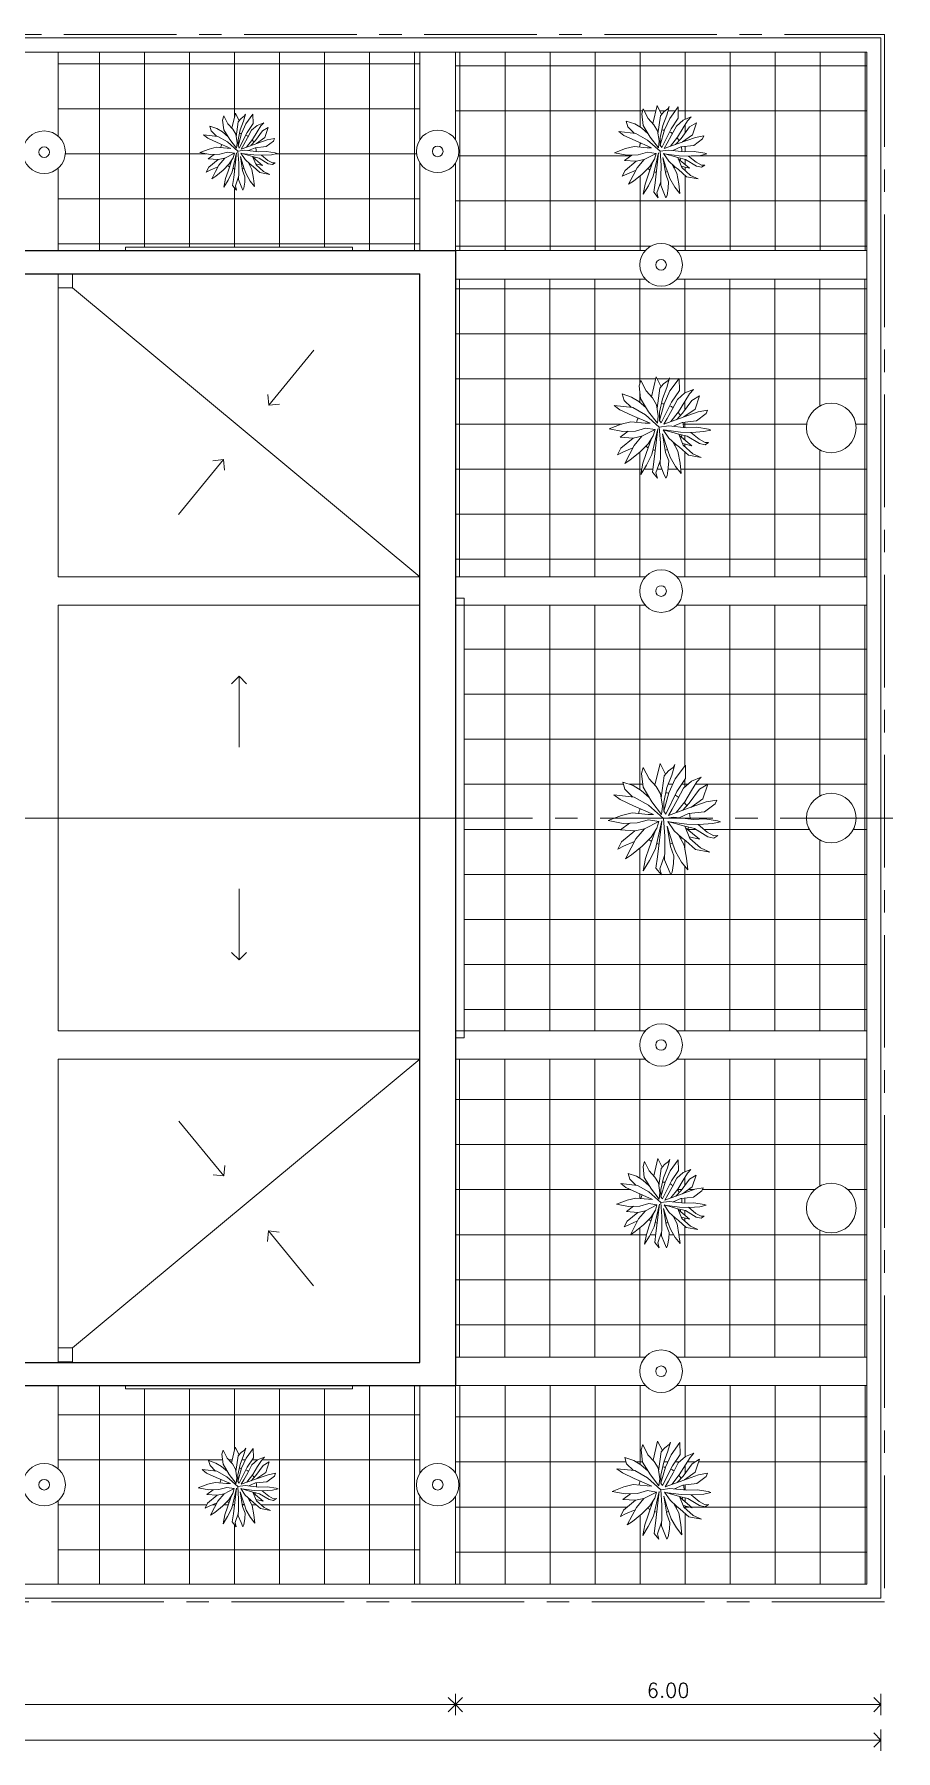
# Model space of a CAD drawing. Extents: x 952 to 1351, y -109 to 188.
# Drawn here: x 1255.75 to 1267.89, y 58.13 to 82.33 of the extents above; entities that cross this region are included whole.
import ezdxf

# ---------------------------------------------------------------- set-up
doc = ezdxf.new("R2010")
doc.units = 0
doc.header["$LTSCALE"] = 0.5
doc.linetypes.add('CENTER', pattern=[50.8, 31.75, -6.35, 6.35, -6.35])
doc.layers.get('0').update_dxf_attribs({"linetype": 'CONTINUOUS'})
doc.layers.get('Defpoints').update_dxf_attribs({"linetype": 'CONTINUOUS'})
for name, color, linetype, lineweight in [('Acotaciones', 9, 'CONTINUOUS', 9), ('Detalles .05', 243, 'CONTINUOUS', 5), ('Detalles 01', 8, 'CONTINUOUS', 9), ('Muros vista', 253, 'CONTINUOUS', 25), ('Punta 01', 6, 'CONTINUOUS', 9), ('Punta 02', 11, 'CONTINUOUS', 20), ('Tratamiento pisos', 251, 'CONTINUOUS', 9)]:
    doc.layers.add(name, color=color, linetype=linetype, lineweight=lineweight)
doc.styles.add('Texto 2 mm', font='simplex.shx', dxfattribs={"height": 0.2})
doc.dimstyles.new('Primera línea', dxfattribs={"dimscale": 0, "dimtxt": 0.2, "dimasz": 0.2, "dimexe": 0.15, "dimexo": 0, "dimgap": 0.1, "dimtad": 1, "dimzin": 4, "dimdsep": 46, "dimtxsty": 'Texto 2 mm', "dimblk": 'OPEN90', "dimcen": 2.5, "dimclrd": 256, "dimclre": 256, "dimclrt": 256, "dimadec": 0, "dimazin": 0, "dimtfac": 1, "dimtmove": 2, "dimatfit": 3, "dimldrblk": 'OPEN90', "dimfxl": 1, "dimtolj": 1, "dimtzin": 0, "dimlwd": -1, "dimlwe": -1, "dimarcsym": 0})
doc.dimstyles.new('Segunda línea', dxfattribs={"dimscale": 0, "dimtxt": 0.2, "dimasz": 0.2, "dimexe": 0.15, "dimexo": 0.5, "dimgap": 0.1, "dimtad": 1, "dimzin": 4, "dimdsep": 46, "dimtxsty": 'Texto 2 mm', "dimblk": 'OPEN90', "dimcen": 2.5, "dimclrd": 256, "dimclre": 256, "dimclrt": 256, "dimadec": 0, "dimazin": 0, "dimtfac": 1, "dimtmove": 2, "dimatfit": 3, "dimldrblk": 'OPEN90', "dimfxl": 1, "dimtolj": 1, "dimtzin": 0, "dimlwd": -1, "dimlwe": -1, "dimarcsym": 0})
pattern_1 = [(0, (203.84, -48.925), (1e-16, 0.635), []), (90, (203.84, -48.925), (-0.635, 2e-16), [])]
pattern_2 = [(0, (0, 0), (0, 0.635), []), (90, (0, 0), (-0.635, 4e-17), [])]

# ---------------------------------------------------------------- blocks, each defined once
blk = doc.blocks.new('Planta 1')
for p, q in [((-0.039, 0.64), (-0.099, 0.388)), ((0.024, 0.515), (-0.039, 0.64)), ((0.132, 0.627), (0.097, 0.506)), ((0.113, 0.595), (0.132, 0.627)), ((0.137, 0.461), (0.254, 0.622)), ((0.254, 0.622), (0.257, 0.466)), ((-0.35, 0.384), (-0.47, 0.424)), ((-0.47, 0.424), (-0.446, 0.342)), ((-0.233, 0.595), (-0.254, 0.525)), ((-0.254, 0.525), (-0.236, 0.364)), ((-0.166, 0.461), (-0.233, 0.595)), ((-0.084, 0.372), (-0.166, 0.461)), ((-0.027, 0.244), (0.009, 0.498)), ((0.009, 0.498), (0.057, 0.553)), ((0.097, 0.506), (0.041, 0.362)), ((0.057, 0.553), (0.113, 0.595)), ((0.063, 0.299), (0.137, 0.461)), ((0.257, 0.466), (0.156, 0.317)), ((0.326, 0.436), (0.233, 0.354)), ((0.438, 0.481), (0.326, 0.436)), ((0.326, 0.329), (0.387, 0.426)), ((0.387, 0.426), (0.438, 0.481)), ((0.512, 0.401), (0.416, 0.342)), ((0.456, 0.232), (0.512, 0.401)), ((-0.337, 0.252), (-0.574, 0.277)), ((-0.574, 0.277), (-0.502, 0.222)), ((-0.502, 0.222), (-0.345, 0.15)), ((-0.446, 0.342), (-0.358, 0.254)), ((-0.259, 0.329), (-0.35, 0.384)), ((-0.172, 0.158), (-0.337, 0.252)), ((-0.164, 0.246), (-0.259, 0.329)), ((-0.236, 0.364), (-0.134, 0.198)), ((-0.033, 0.287), (-0.084, 0.372)), ((-0.012, 0.145), (-0.033, 0.287)), ((0.041, 0.362), (0.004, 0.193)), ((0.004, 0.087), (0.063, 0.299)), ((0.156, 0.317), (0.026, 0.055)), ((0.164, 0.225), (0.102, 0.113)), ((0.233, 0.354), (0.164, 0.225)), ((0.246, 0.198), (0.326, 0.329)), ((0.416, 0.342), (0.297, 0.18)), ((0.315, 0.131), (0.456, 0.232)), ((0.616, 0.217), (0.496, 0.195)), ((0.597, 0.173), (0.616, 0.217)), ((-0.483, 0.039), (-0.637, -0.021)), ((-0.361, 0.068), (-0.483, 0.039)), ((-0.177, 0.051), (-0.361, 0.068)), ((-0.345, 0.15), (-0.116, 0.05)), ((-0.116, 0.05), (-0.177, 0.051)), ((0.002, 0.002), (-0.172, 0.158)), ((-0.134, 0.198), (-0.021, 0.051)), ((-0.021, 0.051), (-0.012, 0.145)), ((0.002, 0.002), (0.121, 0.019)), ((0.017, -0.2), (0.002, 0.002)), ((0.004, 0.193), (0.004, 0.087)), ((0.026, 0.055), (0.004, 0.087)), ((0.102, 0.113), (0.058, 0.039)), ((0.257, 0.111), (0.058, 0.039)), ((0.121, 0.019), (0.347, -0.006)), ((0.149, 0.072), (0.246, 0.198)), ((0.182, 0.012), (0.291, 0.061)), ((0.297, 0.18), (0.22, 0.096)), ((0.496, 0.195), (0.257, 0.111)), ((0.291, 0.061), (0.475, 0.081)), ((0.475, 0.081), (0.597, 0.173)), ((-0.637, -0.021), (-0.464, -0.053)), ((-0.394, -0.051), (-0.496, -0.128)), ((-0.496, -0.128), (-0.331, -0.138)), ((-0.331, -0.138), (-0.486, -0.267)), ((-0.464, -0.053), (-0.302, -0.048)), ((-0.331, -0.138), (-0.22, -0.115)), ((-0.22, -0.115), (-0.318, -0.232)), ((-0.302, -0.048), (-0.172, -0.011)), ((-0.053, -0.03), (-0.22, -0.115)), ((-0.172, -0.011), (-0.053, -0.03)), ((-0.097, -0.141), (-0.164, -0.334)), ((-0.142, -0.212), (-0.076, -0.108)), ((-0.092, -0.346), (-0.019, -0.022)), ((-0.076, -0.108), (-0.053, -0.03)), ((-0.068, -0.438), (-0.019, -0.022)), ((0.043, -0.084), (0.081, -0.319)), ((0.084, -0.22), (0.043, -0.084)), ((0.051, -0.031), (0.249, -0.086)), ((0.124, -0.138), (0.051, -0.031)), ((0.27, -0.061), (0.062, -0.034)), ((0.209, -0.215), (0.124, -0.138)), ((0.174, -0.184), (0.238, -0.304)), ((0.249, -0.086), (0.307, -0.227)), ((0.358, -0.113), (0.249, -0.086)), ((0.257, -0.103), (0.416, -0.237)), ((0.414, -0.066), (0.27, -0.061)), ((0.347, -0.006), (0.48, -0.001)), ((0.512, -0.207), (0.358, -0.113)), ((0.401, -0.065), (0.507, -0.153)), ((0.566, -0.056), (0.414, -0.066)), ((0.48, -0.001), (0.627, -0.023)), ((0.507, -0.153), (0.584, -0.195)), ((0.659, -0.036), (0.566, -0.056)), ((0.584, -0.195), (0.629, -0.192)), ((0.629, -0.192), (0.584, -0.222)), ((0.627, -0.023), (0.659, -0.036)), ((-0.486, -0.267), (-0.528, -0.349)), ((-0.528, -0.349), (-0.462, -0.317)), ((-0.462, -0.317), (-0.334, -0.262)), ((-0.374, -0.336), (-0.438, -0.461)), ((-0.318, -0.232), (-0.374, -0.336)), ((-0.369, -0.416), (-0.246, -0.317)), ((-0.246, -0.317), (-0.142, -0.212)), ((-0.164, -0.334), (-0.206, -0.458)), ((-0.161, -0.483), (-0.092, -0.346)), ((0.012, -0.475), (0.015, -0.354)), ((0.015, -0.354), (0.017, -0.2)), ((0.081, -0.319), (0.121, -0.428)), ((0.11, -0.294), (0.084, -0.22)), ((0.14, -0.379), (0.11, -0.294)), ((0.209, -0.5), (0.14, -0.379)), ((0.259, -0.254), (0.209, -0.215)), ((0.238, -0.304), (0.265, -0.456)), ((0.371, -0.356), (0.259, -0.254)), ((0.416, -0.237), (0.299, -0.208)), ((0.307, -0.227), (0.43, -0.336)), ((0.536, -0.386), (0.371, -0.356)), ((0.43, -0.336), (0.536, -0.386)), ((0.584, -0.222), (0.512, -0.207)), ((-0.438, -0.461), (-0.369, -0.416)), ((-0.206, -0.458), (-0.233, -0.6)), ((-0.233, -0.6), (-0.161, -0.483)), ((-0.086, -0.572), (-0.068, -0.438)), ((-0.023, -0.649), (-0.086, -0.572)), ((0.013, -0.425), (-0.041, -0.58)), ((-0.041, -0.58), (-0.023, -0.649)), ((0.057, -0.582), (0.012, -0.475)), ((0.084, -0.649), (0.057, -0.582)), ((0.116, -0.515), (0.1, -0.617)), ((0.121, -0.428), (0.116, -0.515)), ((0.281, -0.59), (0.209, -0.5)), ((0.265, -0.456), (0.281, -0.59)), ((0.1, -0.617), (0.084, -0.649))]:
    blk.add_line(p, q)
at = {"layer": 'Detalles .05'}
for start, end in [(125.0386, 125.0807), (79.6774, 86.207), (55.7777, 65.1238), (157.2574, 168.4231), (29.6412, 39.1255), (359.4429, 11.7162), (335.4998, 341.0401), (233.5733, 240.8096), (253.2847, 258.683), (283.2227, 289.1148), (309.5647, 313.1025)]:
    blk.add_arc((0.008, 0.001), 0.3, start, end, dxfattribs=at)
blk = doc.blocks.new('_Open90')
at = {"color": 0, "linetype": 'ByBlock', "lineweight": -2}
for p, q in [((0, 0), (-1, 0)), ((-0.5, 0.5), (0, 0)), ((0, 0), (-0.5, -0.5))]:
    blk.add_line(p, q, dxfattribs=at)
blk = doc.blocks.new('*D74')
at = {"layer": 'Acotaciones', "transparency": 16777216}
for p, q in [((1225.686, 58.93), (1225.686, 58.63)), ((1261.686, 58.93), (1261.686, 58.63)), ((1225.886, 58.78), (1261.486, 58.78))]:
    blk.add_line(p, q, dxfattribs=at)
at = {"layer": 'Defpoints', "color": 0, "transparency": 16777216}
for p in [(1225.686, 58.93), (1261.686, 58.93), (1261.686, 58.78)]:
    blk.add_point(p, dxfattribs=at)
at = {"layer": 'Acotaciones', "transparency": 16777216, "xscale": 0.2, "yscale": 0.2, "zscale": 0.2, "rotation": 180}
blk.add_blockref('_Open90', (1225.686, 58.78), dxfattribs=at)
at = {"layer": 'Acotaciones', "transparency": 16777216, "xscale": 0.2, "yscale": 0.2, "zscale": 0.2}
blk.add_blockref('_Open90', (1261.686, 58.78), dxfattribs=at)
at = {"layer": 'Acotaciones', "transparency": 16777216, "insert": (1243.686, 58.98), "char_height": 0.2, "attachment_point": 5, "style": 'Texto 2 mm'}
blk.add_mtext('\\A1;36.00', dxfattribs=at)
blk = doc.blocks.new('*D75')
at = {"layer": 'Acotaciones', "transparency": 16777216}
for p, q in [((1261.686, 58.93), (1261.686, 58.63)), ((1267.686, 58.93), (1267.686, 58.63)), ((1261.886, 58.78), (1267.486, 58.78))]:
    blk.add_line(p, q, dxfattribs=at)
at = {"layer": 'Defpoints', "color": 0, "transparency": 16777216}
for p in [(1261.686, 58.93), (1267.686, 58.93), (1267.686, 58.78)]:
    blk.add_point(p, dxfattribs=at)
at = {"layer": 'Acotaciones', "transparency": 16777216, "xscale": 0.2, "yscale": 0.2, "zscale": 0.2, "rotation": 180}
blk.add_blockref('_Open90', (1261.686, 58.78), dxfattribs=at)
at = {"layer": 'Acotaciones', "transparency": 16777216, "xscale": 0.2, "yscale": 0.2, "zscale": 0.2}
blk.add_blockref('_Open90', (1267.686, 58.78), dxfattribs=at)
at = {"layer": 'Acotaciones', "transparency": 16777216, "insert": (1264.686, 58.98), "char_height": 0.2, "attachment_point": 5, "style": 'Texto 2 mm'}
blk.add_mtext('\\A1;6.00', dxfattribs=at)
blk = doc.blocks.new('*D80')
at = {"layer": 'Acotaciones', "transparency": 16777216}
for p, q in [((1225.686, 58.43), (1225.686, 58.13)), ((1267.686, 58.43), (1267.686, 58.13)), ((1225.886, 58.28), (1267.486, 58.28))]:
    blk.add_line(p, q, dxfattribs=at)
at = {"layer": 'Defpoints', "color": 0, "transparency": 16777216}
for p in [(1225.686, 58.93), (1267.686, 58.93), (1267.686, 58.28)]:
    blk.add_point(p, dxfattribs=at)
at = {"layer": 'Acotaciones', "transparency": 16777216, "xscale": 0.2, "yscale": 0.2, "zscale": 0.2, "rotation": 180}
blk.add_blockref('_Open90', (1225.686, 58.28), dxfattribs=at)
at = {"layer": 'Acotaciones', "transparency": 16777216, "xscale": 0.2, "yscale": 0.2, "zscale": 0.2}
blk.add_blockref('_Open90', (1267.686, 58.28), dxfattribs=at)
at = {"layer": 'Acotaciones', "transparency": 16777216, "insert": (1246.686, 58.48), "char_height": 0.2, "attachment_point": 5, "style": 'Texto 2 mm'}
blk.add_mtext('\\A1;42.00', dxfattribs=at)

msp = doc.modelspace()

# ---------------------------------------------------------------- hatches: boundary and pattern name
at = {"layer": 'Tratamiento pisos'}
h = msp.add_hatch(dxfattribs=at)
h.set_pattern_fill('NET,_O', color=256, scale=0.2)
h.set_pattern_definition(pattern_2)
h.paths.add_polyline_path([(1256.086, 82.08), (1256.086, 80.892, -0.213422), (1256.186, 80.668, -0.213422), (1256.086, 80.445), (1256.086, 79.28), (1257.036, 79.28), (1257.036, 79.33), (1260.236, 79.33), (1260.236, 79.28), (1261.186, 79.28), (1261.186, 80.514, -0.147477), (1261.136, 80.68, -0.147477), (1261.186, 80.846), (1261.186, 82.08)])
h.paths.add_polyline_path([(1259.135, 80.863), (1259.119, 80.825), (1259.016, 80.748), (1258.871, 80.732, -0.053604), (1258.876, 80.679), (1258.909, 80.675), (1259.021, 80.679), (1259.144, 80.66), (1259.171, 80.65), (1259.092, 80.633), (1258.965, 80.625), (1258.954, 80.625), (1259.043, 80.552), (1259.108, 80.516), (1259.146, 80.519), (1259.108, 80.494), (1259.048, 80.506), (1258.918, 80.585), (1258.862, 80.599, -0.024179), (1258.853, 80.577), (1258.967, 80.481), (1258.869, 80.505), (1258.876, 80.489), (1258.978, 80.398), (1259.068, 80.356), (1258.929, 80.381), (1258.835, 80.466), (1258.796, 80.497, -0.015438), (1258.785, 80.487), (1258.817, 80.425), (1258.84, 80.297), (1258.853, 80.185), (1258.793, 80.26), (1258.735, 80.362), (1258.71, 80.433), (1258.707, 80.443, -0.025715), (1258.682, 80.436), (1258.686, 80.412), (1258.719, 80.32), (1258.715, 80.247), (1258.701, 80.162), (1258.688, 80.135), (1258.665, 80.191), (1258.627, 80.281), (1258.628, 80.323), (1258.583, 80.193), (1258.598, 80.135), (1258.545, 80.199), (1258.56, 80.312), (1258.575, 80.434, -0.023559), (1258.552, 80.44), (1258.54, 80.389), (1258.482, 80.274), (1258.422, 80.176), (1258.444, 80.295), (1258.48, 80.4), (1258.501, 80.461, -0.031585), (1258.474, 80.478), (1258.411, 80.414), (1258.308, 80.331), (1258.25, 80.293), (1258.303, 80.398), (1258.337, 80.46), (1258.229, 80.414), (1258.174, 80.387), (1258.209, 80.456), (1258.339, 80.564), (1258.2, 80.573), (1258.287, 80.637), (1258.227, 80.635), (1258.082, 80.663), (1258.212, 80.713), (1258.314, 80.738), (1258.377, 80.732, -0.048758), (1258.392, 80.779), (1258.328, 80.807), (1258.196, 80.867), (1258.136, 80.913), (1258.317, 80.894), (1258.243, 80.967), (1258.223, 81.036), (1258.323, 81.003), (1258.399, 80.957), (1258.479, 80.887, -0.000184), (1258.479, 80.887), (1258.42, 80.986), (1258.404, 81.122), (1258.422, 81.18), (1258.478, 81.067), (1258.534, 81.006), (1258.585, 81.217), (1258.637, 81.112), (1258.665, 81.144), (1258.712, 81.18), (1258.728, 81.207), (1258.699, 81.105), (1258.652, 80.984), (1258.641, 80.933, -0.028499), (1258.669, 80.929), (1258.67, 80.932), (1258.732, 81.067), (1258.831, 81.203), (1258.833, 81.071), (1258.748, 80.946), (1258.73, 80.91, -0.040803), (1258.766, 80.89), (1258.813, 80.978), (1258.891, 81.046), (1258.985, 81.084), (1258.943, 81.038), (1258.891, 80.957), (1258.824, 80.846), (1258.82, 80.84, -0.041407), (1258.843, 80.806), (1258.867, 80.832), (1258.967, 80.967), (1259.048, 81.017), (1259.001, 80.875), (1258.882, 80.79), (1259.034, 80.844)], flags=16)
h = msp.add_hatch(dxfattribs=at)
h.set_pattern_fill('NET,_O', color=256, scale=0.2)
h.set_pattern_definition(pattern_1)
h.paths.add_polyline_path([(1261.686, 82.08), (1261.686, 80.846, -0.147477), (1261.736, 80.68, -0.147477), (1261.686, 80.514), (1261.686, 79.28), (1264.362, 79.28, -0.447214), (1264.809, 79.28), (1267.486, 79.28), (1267.486, 82.08)])
h.paths.add_polyline_path([(1263.991, 80.96), (1264.209, 80.937), (1264.12, 81.025), (1264.096, 81.107), (1264.217, 81.067), (1264.308, 81.012), (1264.404, 80.929, -0.000184), (1264.404, 80.929), (1264.332, 81.047), (1264.313, 81.21), (1264.335, 81.28), (1264.402, 81.145), (1264.47, 81.071), (1264.531, 81.325), (1264.589, 81.208), (1264.683, 81.28), (1264.702, 81.313), (1264.667, 81.19), (1264.611, 81.045), (1264.597, 80.983, -0.028046), (1264.631, 80.979), (1264.708, 81.145), (1264.826, 81.308), (1264.828, 81.15), (1264.726, 81), (1264.705, 80.956, -0.040803), (1264.748, 80.932), (1264.804, 81.037), (1264.898, 81.12), (1265.011, 81.165), (1264.96, 81.11), (1264.898, 81.012), (1264.813, 80.871, -0.040531), (1264.84, 80.831), (1264.869, 80.862), (1264.989, 81.025), (1265.086, 81.085), (1265.03, 80.915), (1264.887, 80.813), (1265.07, 80.877), (1265.19, 80.899), (1265.172, 80.854), (1265.048, 80.762), (1264.874, 80.743, -0.053604), (1264.88, 80.679), (1264.92, 80.674), (1265.054, 80.679), (1265.201, 80.657), (1265.233, 80.644), (1265.14, 80.624), (1264.975, 80.613), (1265.08, 80.526), (1265.158, 80.484), (1265.204, 80.486), (1265.158, 80.456), (1265.086, 80.471), (1264.93, 80.566), (1264.863, 80.583, -0.024179), (1264.853, 80.556), (1264.989, 80.441), (1264.871, 80.471), (1264.879, 80.451), (1265.003, 80.341), (1265.11, 80.291), (1264.944, 80.321), (1264.831, 80.424), (1264.784, 80.461, -0.015438), (1264.77, 80.448), (1264.81, 80.374), (1264.836, 80.221), (1264.852, 80.086), (1264.78, 80.176), (1264.71, 80.299), (1264.681, 80.384), (1264.677, 80.396, -0.025715), (1264.647, 80.387), (1264.651, 80.359), (1264.692, 80.249), (1264.686, 80.161), (1264.67, 80.058), (1264.654, 80.026), (1264.627, 80.093), (1264.572, 80.223), (1264.528, 80.096), (1264.547, 80.026), (1264.482, 80.103), (1264.501, 80.239), (1264.518, 80.385, -0.023559), (1264.491, 80.392), (1264.477, 80.331), (1264.407, 80.193), (1264.335, 80.076), (1264.362, 80.219), (1264.404, 80.344), (1264.43, 80.417, -0.031585), (1264.398, 80.438), (1264.321, 80.361), (1264.198, 80.261), (1264.128, 80.216), (1264.193, 80.341), (1264.233, 80.416), (1264.104, 80.361), (1264.037, 80.329), (1264.08, 80.411), (1264.236, 80.541), (1264.069, 80.551), (1264.173, 80.629), (1264.101, 80.627), (1263.927, 80.659), (1264.083, 80.719), (1264.206, 80.749), (1264.281, 80.742, -0.048758), (1264.299, 80.798), (1264.222, 80.832), (1264.064, 80.904)], flags=16)
h = msp.add_hatch(dxfattribs=at)
h.set_pattern_fill('NET,_O', color=256, scale=0.2)
h.set_pattern_definition(pattern_2)
h.paths.add_polyline_path([(1261.686, 78.88), (1261.686, 74.68), (1264.362, 74.68, -0.447214), (1264.809, 74.68), (1267.486, 74.68), (1267.486, 78.88), (1264.809, 78.88, -0.447214), (1264.362, 78.88)])
h.paths.add_polyline_path([(1264.038, 77.26), (1264.171, 77.216), (1264.272, 77.155), (1264.377, 77.064, -0.000184), (1264.377, 77.064), (1264.298, 77.194), (1264.277, 77.373), (1264.301, 77.45), (1264.375, 77.301), (1264.45, 77.22), (1264.516, 77.5), (1264.585, 77.361), (1264.623, 77.403), (1264.685, 77.45), (1264.705, 77.486), (1264.667, 77.351), (1264.605, 77.191), (1264.59, 77.123, -0.028499), (1264.628, 77.119), (1264.629, 77.122), (1264.711, 77.301), (1264.841, 77.48), (1264.844, 77.307), (1264.732, 77.142), (1264.708, 77.093, -0.040803), (1264.755, 77.067), (1264.817, 77.183), (1264.921, 77.274), (1265.045, 77.323), (1264.988, 77.263), (1264.921, 77.155), (1264.832, 77.009), (1264.826, 77.001, -0.041407), (1264.857, 76.956), (1264.888, 76.99), (1265.021, 77.169), (1265.127, 77.235), (1265.065, 77.048), (1264.909, 76.936), (1265.11, 77.007), (1265.242, 77.031), (1265.222, 76.982), (1265.086, 76.88), (1264.894, 76.859, -0.053604), (1264.901, 76.788), (1264.944, 76.784), (1265.092, 76.789), (1265.254, 76.764), (1265.29, 76.75), (1265.186, 76.728), (1265.018, 76.717), (1265.003, 76.718), (1265.121, 76.621), (1265.207, 76.574), (1265.257, 76.577), (1265.207, 76.544), (1265.127, 76.56), (1264.956, 76.665), (1264.883, 76.683, -0.024179), (1264.871, 76.654), (1265.021, 76.527), (1264.891, 76.56), (1264.9, 76.538), (1265.036, 76.417), (1265.154, 76.362), (1264.971, 76.395), (1264.847, 76.508), (1264.795, 76.549, -0.015438), (1264.78, 76.535), (1264.823, 76.453), (1264.853, 76.285), (1264.87, 76.136), (1264.791, 76.235), (1264.714, 76.37), (1264.682, 76.464), (1264.677, 76.477, -0.025715), (1264.644, 76.468), (1264.649, 76.437), (1264.693, 76.315), (1264.688, 76.219), (1264.67, 76.106), (1264.652, 76.07), (1264.623, 76.145), (1264.572, 76.263), (1264.574, 76.319), (1264.513, 76.147), (1264.534, 76.07), (1264.463, 76.156), (1264.484, 76.304), (1264.503, 76.465, -0.023559), (1264.472, 76.473), (1264.457, 76.406), (1264.381, 76.255), (1264.301, 76.125), (1264.331, 76.282), (1264.378, 76.42), (1264.406, 76.501, -0.031585), (1264.37, 76.524), (1264.286, 76.439), (1264.15, 76.329), (1264.074, 76.28), (1264.145, 76.417), (1264.189, 76.5), (1264.047, 76.439), (1263.973, 76.403), (1264.021, 76.494), (1264.192, 76.638), (1264.009, 76.649), (1264.123, 76.734), (1264.044, 76.731), (1263.853, 76.767), (1264.024, 76.833), (1264.159, 76.866), (1264.242, 76.858, -0.048758), (1264.261, 76.92), (1264.177, 76.957), (1264.003, 77.037), (1263.923, 77.097), (1264.162, 77.072), (1264.065, 77.169)], flags=16)
h.paths.add_polyline_path([(1267.336, 76.78, -1), (1266.636, 76.78, -1)], flags=16)
h = msp.add_hatch(dxfattribs=at)
h.set_pattern_fill('NET,_O', color=256, scale=0.2)
h.set_pattern_definition(pattern_2)
h.paths.add_polyline_path([(1264.929, 72.028), (1264.932, 71.837), (1264.809, 71.655), (1264.782, 71.602, -0.040803), (1264.834, 71.573), (1264.903, 71.701), (1265.016, 71.8), (1265.153, 71.855), (1265.091, 71.788), (1265.016, 71.67), (1264.919, 71.51), (1264.912, 71.501, -0.041407), (1264.947, 71.451), (1264.981, 71.489), (1265.127, 71.685), (1265.244, 71.758), (1265.176, 71.552), (1265.003, 71.429), (1265.224, 71.507), (1265.37, 71.534), (1265.348, 71.479), (1265.198, 71.367), (1264.987, 71.344, -0.044317), (1264.994, 71.28), (1266.636, 71.28, -1), (1267.336, 71.28), (1267.486, 71.28), (1267.486, 74.28), (1264.809, 74.28, -0.447214), (1264.362, 74.28), (1261.811, 74.28), (1261.811, 71.28), (1263.937, 71.28), (1264.03, 71.316), (1264.179, 71.352), (1264.27, 71.344, -0.048758), (1264.291, 71.412), (1264.199, 71.452), (1264.007, 71.54), (1263.919, 71.607), (1264.182, 71.579), (1264.075, 71.685), (1264.046, 71.785), (1264.192, 71.737), (1264.302, 71.67), (1264.418, 71.57, -0.000184), (1264.418, 71.57), (1264.332, 71.713), (1264.309, 71.91), (1264.335, 71.994), (1264.416, 71.831), (1264.499, 71.741), (1264.572, 72.049), (1264.648, 71.896), (1264.689, 71.943), (1264.757, 71.994), (1264.779, 72.034), (1264.737, 71.885), (1264.669, 71.71), (1264.653, 71.635, -0.028499), (1264.694, 71.63), (1264.695, 71.634), (1264.786, 71.831)])
h.paths.add_polyline_path([(1263.975, 70.843), (1264.026, 70.943), (1264.215, 71.101), (1264.014, 71.113), (1264.139, 71.206), (1264.052, 71.204), (1263.842, 71.243), (1263.937, 71.28), (1261.811, 71.28), (1261.811, 68.28), (1264.362, 68.28, -0.447214), (1264.809, 68.28), (1267.486, 68.28), (1267.486, 71.28), (1267.336, 71.28, -1), (1266.636, 71.28), (1264.994, 71.28, -0.009265), (1264.994, 71.267), (1265.042, 71.261), (1265.205, 71.267), (1265.383, 71.24), (1265.422, 71.225), (1265.309, 71.201), (1265.124, 71.189), (1265.108, 71.189), (1265.237, 71.083), (1265.331, 71.031), (1265.386, 71.034), (1265.331, 70.998), (1265.244, 71.016), (1265.055, 71.131), (1264.975, 71.151, -0.024179), (1264.962, 71.118), (1265.127, 70.98), (1264.984, 71.015), (1264.994, 70.992), (1265.143, 70.858), (1265.273, 70.798), (1265.072, 70.834), (1264.935, 70.958), (1264.879, 71.003, -0.015438), (1264.862, 70.988), (1264.909, 70.898), (1264.942, 70.713), (1264.961, 70.549), (1264.874, 70.658), (1264.789, 70.807), (1264.754, 70.91), (1264.748, 70.924, -0.025715), (1264.712, 70.914), (1264.718, 70.88), (1264.767, 70.746), (1264.76, 70.64), (1264.741, 70.516), (1264.721, 70.477), (1264.689, 70.558), (1264.633, 70.689), (1264.635, 70.75), (1264.569, 70.562), (1264.591, 70.477), (1264.513, 70.571), (1264.536, 70.734), (1264.557, 70.911, -0.023559), (1264.523, 70.92), (1264.507, 70.846), (1264.423, 70.68), (1264.335, 70.537), (1264.367, 70.71), (1264.419, 70.861), (1264.45, 70.951, -0.031585), (1264.411, 70.976), (1264.319, 70.883), (1264.169, 70.761), (1264.085, 70.707), (1264.163, 70.858), (1264.211, 70.949), (1264.056, 70.883)])
h = msp.add_hatch(dxfattribs=at)
h.set_pattern_fill('NET,_O', color=256, scale=0.2)
h.set_pattern_definition(pattern_2)
h.paths.add_polyline_path([(1261.686, 63.68), (1264.362, 63.68, -0.447214), (1264.809, 63.68), (1267.486, 63.68), (1267.486, 67.88), (1264.809, 67.88, -0.447214), (1264.362, 67.88), (1261.686, 67.88)])
h.paths.add_polyline_path([(1264.02, 66.125), (1264.23, 66.103), (1264.145, 66.188), (1264.121, 66.268), (1264.238, 66.229), (1264.326, 66.176), (1264.419, 66.096, -0.000184), (1264.419, 66.096), (1264.35, 66.21), (1264.332, 66.368), (1264.352, 66.436), (1264.417, 66.305), (1264.483, 66.233), (1264.542, 66.479), (1264.603, 66.357), (1264.635, 66.394), (1264.69, 66.436), (1264.708, 66.467), (1264.674, 66.348), (1264.62, 66.208), (1264.607, 66.148, -0.028499), (1264.64, 66.144), (1264.641, 66.147), (1264.713, 66.305), (1264.828, 66.462), (1264.83, 66.309), (1264.732, 66.164), (1264.711, 66.122, -0.040803), (1264.752, 66.098), (1264.807, 66.2), (1264.898, 66.28), (1265.007, 66.324), (1264.957, 66.271), (1264.898, 66.176), (1264.82, 66.048), (1264.814, 66.041, -0.041407), (1264.842, 66.001), (1264.869, 66.031), (1264.986, 66.188), (1265.079, 66.246), (1265.025, 66.082), (1264.887, 65.983), (1265.064, 66.045), (1265.181, 66.067), (1265.163, 66.024), (1265.043, 65.934), (1264.874, 65.916, -0.053604), (1264.88, 65.853), (1264.919, 65.849), (1265.048, 65.854), (1265.191, 65.832), (1265.222, 65.82), (1265.131, 65.801), (1264.983, 65.791), (1264.971, 65.791), (1265.074, 65.706), (1265.15, 65.665), (1265.194, 65.667), (1265.15, 65.638), (1265.079, 65.653), (1264.929, 65.745), (1264.864, 65.761, -0.024179), (1264.854, 65.735), (1264.986, 65.624), (1264.872, 65.652), (1264.88, 65.633), (1264.999, 65.527), (1265.103, 65.478), (1264.942, 65.507), (1264.833, 65.607), (1264.787, 65.642, -0.015438), (1264.774, 65.63), (1264.812, 65.558), (1264.838, 65.41), (1264.854, 65.279), (1264.783, 65.367), (1264.716, 65.485), (1264.687, 65.568), (1264.683, 65.58, -0.025715), (1264.654, 65.571), (1264.659, 65.544), (1264.698, 65.437), (1264.693, 65.352), (1264.677, 65.253), (1264.661, 65.221), (1264.635, 65.287), (1264.591, 65.391), (1264.592, 65.44), (1264.539, 65.289), (1264.558, 65.221), (1264.495, 65.296), (1264.513, 65.427), (1264.53, 65.569, -0.023559), (1264.503, 65.576), (1264.49, 65.517), (1264.423, 65.384), (1264.352, 65.27), (1264.378, 65.408), (1264.42, 65.529), (1264.445, 65.601, -0.031585), (1264.414, 65.621), (1264.339, 65.546), (1264.22, 65.449), (1264.152, 65.406), (1264.215, 65.527), (1264.254, 65.599), (1264.129, 65.546), (1264.064, 65.515), (1264.106, 65.595), (1264.256, 65.721), (1264.095, 65.73), (1264.195, 65.805), (1264.127, 65.803), (1263.958, 65.834), (1264.108, 65.893), (1264.228, 65.922), (1264.301, 65.915, -0.048758), (1264.317, 65.969), (1264.243, 66.002), (1264.09, 66.072)], flags=16)
h.paths.add_polyline_path([(1267.336, 65.78, -1), (1266.636, 65.78, -1)], flags=16)
h = msp.add_hatch(dxfattribs=at)
h.set_pattern_fill('NET,_O', color=256, scale=0.2)
h.set_pattern_definition(pattern_2)
h.paths.add_polyline_path([(1261.186, 63.28), (1260.236, 63.28), (1260.236, 63.23), (1257.036, 63.23), (1257.036, 63.28), (1256.086, 63.28), (1256.086, 62.104, -0.213422), (1256.186, 61.88, -0.213422), (1256.086, 61.657), (1256.086, 60.48), (1261.186, 60.48), (1261.186, 61.714, -0.147477), (1261.136, 61.88, -0.147477), (1261.186, 62.046)])
h.paths.add_polyline_path([(1258.06, 61.834), (1258.194, 61.886), (1258.301, 61.912), (1258.365, 61.905, -0.048758), (1258.38, 61.954), (1258.314, 61.983), (1258.178, 62.045), (1258.115, 62.093), (1258.303, 62.073), (1258.227, 62.149), (1258.206, 62.22), (1258.31, 62.186), (1258.389, 62.138), (1258.471, 62.067, -0.000184), (1258.471, 62.067), (1258.409, 62.169), (1258.393, 62.309), (1258.412, 62.369), (1258.469, 62.253), (1258.528, 62.189), (1258.581, 62.408), (1258.635, 62.299), (1258.664, 62.333), (1258.712, 62.369), (1258.729, 62.397), (1258.699, 62.292), (1258.65, 62.166), (1258.638, 62.113, -0.028046), (1258.667, 62.11), (1258.733, 62.253), (1258.835, 62.393), (1258.837, 62.257), (1258.749, 62.128), (1258.731, 62.09, -0.040803), (1258.768, 62.069), (1258.817, 62.16), (1258.897, 62.231), (1258.995, 62.27), (1258.951, 62.223), (1258.897, 62.138), (1258.824, 62.017, -0.040531), (1258.848, 61.982), (1258.872, 62.009), (1258.976, 62.149), (1259.059, 62.201), (1259.011, 62.054), (1258.888, 61.966), (1259.046, 62.022), (1259.15, 62.041), (1259.133, 62.002), (1259.027, 61.922), (1258.876, 61.906, -0.053604), (1258.882, 61.851), (1258.916, 61.847), (1259.032, 61.851), (1259.159, 61.832), (1259.187, 61.821), (1259.106, 61.804), (1258.974, 61.795), (1258.962, 61.795), (1259.055, 61.719), (1259.122, 61.683), (1259.161, 61.685), (1259.122, 61.659), (1259.059, 61.672), (1258.925, 61.754), (1258.868, 61.768, -0.024179), (1258.858, 61.745), (1258.976, 61.646), (1258.874, 61.671), (1258.881, 61.655), (1258.988, 61.56), (1259.08, 61.516), (1258.937, 61.542), (1258.84, 61.631), (1258.799, 61.663, -0.015438), (1258.787, 61.652), (1258.821, 61.588), (1258.844, 61.456), (1258.858, 61.339), (1258.796, 61.417), (1258.736, 61.523), (1258.71, 61.596), (1258.706, 61.607, -0.025715), (1258.681, 61.599), (1258.685, 61.575), (1258.719, 61.48), (1258.715, 61.404), (1258.701, 61.316), (1258.687, 61.288), (1258.664, 61.346), (1258.624, 61.439), (1258.625, 61.483), (1258.578, 61.348), (1258.594, 61.288), (1258.539, 61.354), (1258.555, 61.471), (1258.57, 61.597, -0.023559), (1258.546, 61.603), (1258.534, 61.551), (1258.474, 61.432), (1258.412, 61.331), (1258.435, 61.454), (1258.472, 61.562), (1258.494, 61.625, -0.031585), (1258.466, 61.643), (1258.4, 61.577), (1258.294, 61.491), (1258.233, 61.452), (1258.289, 61.56), (1258.324, 61.624), (1258.213, 61.577), (1258.155, 61.549), (1258.192, 61.62), (1258.326, 61.732), (1258.183, 61.741), (1258.272, 61.808), (1258.21, 61.806)], flags=16)
h.paths.add_polyline_path([(1258.659, 61.826), (1258.66, 61.824), (1258.668, 61.823)], flags=0)
h = msp.add_hatch(dxfattribs=at)
h.set_pattern_fill('NET,_O', color=256, scale=0.2)
h.set_pattern_definition(pattern_1)
h.paths.add_polyline_path([(1261.686, 63.28), (1261.686, 62.046, -0.147477), (1261.736, 61.88, -0.147477), (1261.686, 61.714), (1261.686, 60.48), (1267.486, 60.48), (1267.486, 63.28), (1264.809, 63.28, -0.447214), (1264.362, 63.28)])
h.paths.add_polyline_path([(1264.075, 62.263), (1264.203, 62.22), (1264.3, 62.161), (1264.402, 62.073, -0.000184), (1264.402, 62.073), (1264.326, 62.199), (1264.306, 62.372), (1264.329, 62.447), (1264.4, 62.303), (1264.473, 62.224), (1264.537, 62.495), (1264.599, 62.37), (1264.7, 62.447), (1264.72, 62.481), (1264.683, 62.351), (1264.623, 62.196), (1264.609, 62.131, -0.028046), (1264.644, 62.126), (1264.726, 62.303), (1264.852, 62.476), (1264.854, 62.308), (1264.746, 62.148), (1264.723, 62.101, -0.040803), (1264.768, 62.076), (1264.829, 62.188), (1264.929, 62.276), (1265.049, 62.324), (1264.994, 62.265), (1264.929, 62.161), (1264.838, 62.012, -0.040531), (1264.867, 61.969), (1264.897, 62.001), (1265.026, 62.175), (1265.129, 62.239), (1265.069, 62.057), (1264.917, 61.949), (1265.112, 62.017), (1265.24, 62.041), (1265.22, 61.993), (1265.089, 61.895), (1264.903, 61.875, -0.053604), (1264.909, 61.806), (1264.952, 61.801), (1265.094, 61.807), (1265.251, 61.783), (1265.286, 61.77), (1265.186, 61.748), (1265.01, 61.737), (1265.123, 61.644), (1265.206, 61.599), (1265.254, 61.602), (1265.206, 61.57), (1265.129, 61.586), (1264.963, 61.687), (1264.892, 61.705, -0.024179), (1264.88, 61.676), (1265.026, 61.554), (1264.9, 61.585), (1264.909, 61.564), (1265.04, 61.447), (1265.154, 61.394), (1264.977, 61.426), (1264.857, 61.535), (1264.807, 61.574, -0.015438), (1264.792, 61.561), (1264.834, 61.482), (1264.863, 61.319), (1264.88, 61.175), (1264.803, 61.271), (1264.729, 61.402), (1264.697, 61.492), (1264.693, 61.505, -0.025715), (1264.661, 61.496), (1264.666, 61.466), (1264.709, 61.348), (1264.703, 61.255), (1264.686, 61.146), (1264.669, 61.111), (1264.64, 61.183), (1264.582, 61.321), (1264.534, 61.186), (1264.554, 61.111), (1264.486, 61.194), (1264.506, 61.338), (1264.524, 61.494, -0.023559), (1264.495, 61.501), (1264.48, 61.436), (1264.406, 61.29), (1264.329, 61.164), (1264.357, 61.316), (1264.403, 61.45), (1264.43, 61.528, -0.031585), (1264.396, 61.55), (1264.315, 61.468), (1264.183, 61.362), (1264.109, 61.314), (1264.177, 61.447), (1264.22, 61.527), (1264.083, 61.468), (1264.012, 61.434), (1264.058, 61.522), (1264.223, 61.66), (1264.046, 61.671), (1264.156, 61.753), (1264.08, 61.751), (1263.895, 61.785), (1264.06, 61.849), (1264.192, 61.881), (1264.272, 61.874, -0.048758), (1264.29, 61.934), (1264.209, 61.969), (1264.04, 62.047), (1263.963, 62.105), (1264.195, 62.081), (1264.1, 62.175)], flags=16)

# ---------------------------------------------------------------- linework, layer by layer
at = {"layer": 'Detalles 01', "linetype": 'CENTER', "ltscale": 0.1}
for p, q in [((1225.686, 82.33), (1267.736, 82.33)), ((1267.736, 82.33), (1267.736, 60.23)), ((1261.186, 71.28), (1268.707, 71.28)), ((1267.736, 60.23), (1225.686, 60.23))]:
    msp.add_line(p, q, dxfattribs=at)
at = {"layer": 'Detalles 01'}
for p, q in [((1257.036, 79.33), (1260.236, 79.33)), ((1257.036, 79.33), (1257.036, 79.28)), ((1260.236, 79.33), (1260.236, 79.28)), ((1259.055, 77.102), (1259.689, 77.876)), ((1259.055, 77.102), (1259.04, 77.251)), ((1259.055, 77.102), (1259.205, 77.117)), ((1258.416, 76.333), (1257.782, 75.56)), ((1258.416, 76.333), (1258.267, 76.318)), ((1258.416, 76.333), (1258.431, 76.184)), ((1261.811, 74.38), (1261.686, 74.38)), ((1261.811, 74.38), (1261.811, 68.18)), ((1258.636, 73.28), (1258.53, 73.174)), ((1258.636, 73.28), (1258.636, 72.28)), ((1258.636, 73.28), (1258.742, 73.174)), ((1258.636, 69.28), (1258.636, 70.28)), ((1258.636, 69.28), (1258.53, 69.386)), ((1258.636, 69.28), (1258.742, 69.386)), ((1261.811, 68.18), (1261.686, 68.18)), ((1258.42, 66.233), (1257.786, 67.007)), ((1258.42, 66.233), (1258.435, 66.382)), ((1258.42, 66.233), (1258.27, 66.248)), ((1259.052, 65.458), (1259.037, 65.309)), ((1259.052, 65.458), (1259.685, 64.684)), ((1259.052, 65.458), (1259.201, 65.443)), ((1257.036, 63.23), (1257.036, 63.28)), ((1257.036, 63.23), (1260.236, 63.23)), ((1260.236, 63.23), (1260.236, 63.28))]:
    msp.add_line(p, q, dxfattribs=at)
for centre, radius in [((1255.886, 80.668), 0.3), ((1261.436, 80.68), 0.3), ((1255.886, 80.668), 0.075), ((1261.436, 80.68), 0.075), ((1264.586, 79.08), 0.3), ((1264.586, 79.08), 0.075), ((1264.586, 74.48), 0.3), ((1264.586, 74.48), 0.075), ((1264.586, 68.08), 0.3), ((1264.586, 68.08), 0.075), ((1264.586, 63.48), 0.3), ((1264.586, 63.48), 0.075), ((1255.886, 61.88), 0.3), ((1255.886, 61.88), 0.075), ((1261.436, 61.88), 0.3), ((1261.436, 61.88), 0.075)]:
    msp.add_circle(centre, radius, dxfattribs=at)
at = {"layer": 'Muros vista'}
for p, q in [((1233.486, 79.28), (1261.686, 79.28)), ((1261.686, 79.28), (1261.686, 63.28)), ((1241.626, 78.955), (1261.186, 78.955)), ((1261.186, 63.605), (1261.186, 78.955)), ((1244.986, 63.605), (1261.186, 63.605)), ((1244.736, 63.28), (1261.686, 63.28))]:
    msp.add_line(p, q, dxfattribs=at)
at = {"layer": 'Punta 01'}
for p, q in [((1225.686, 82.28), (1267.686, 82.28)), ((1267.686, 82.28), (1267.686, 60.28)), ((1225.686, 82.08), (1267.486, 82.08)), ((1267.486, 82.08), (1267.486, 60.48)), ((1267.486, 60.48), (1225.686, 60.48)), ((1267.686, 60.28), (1225.686, 60.28))]:
    msp.add_line(p, q, dxfattribs=at)
for centre in [(1266.986, 76.78), (1266.986, 71.28), (1266.986, 65.78)]:
    msp.add_circle(centre, 0.35, dxfattribs=at)
at = {"layer": 'Punta 02'}
for points in [[(1256.086, 78.955), (1256.286, 78.955), (1256.286, 78.755), (1256.086, 78.755), (1256.086, 78.955)], [(1256.086, 63.811), (1256.286, 63.811), (1256.286, 63.611), (1256.086, 63.611), (1256.086, 63.811)]]:
    msp.add_lwpolyline(points, dxfattribs=at)
at = {"layer": 'Tratamiento pisos'}
for p, q in [((1256.086, 82.08), (1256.086, 80.892)), ((1261.186, 82.08), (1261.186, 80.846)), ((1261.686, 82.08), (1261.686, 80.846)), ((1256.086, 80.445), (1256.086, 79.28)), ((1261.186, 80.514), (1261.186, 79.28)), ((1261.686, 80.514), (1261.686, 79.28)), ((1261.686, 79.28), (1264.362, 79.28)), ((1264.809, 79.28), (1267.486, 79.28)), ((1256.086, 74.68), (1256.086, 78.955)), ((1256.286, 78.755), (1261.186, 74.68)), ((1261.686, 78.88), (1264.362, 78.88)), ((1264.809, 78.88), (1267.486, 78.88)), ((1256.086, 74.68), (1261.186, 74.68)), ((1261.686, 74.68), (1264.362, 74.68)), ((1264.809, 74.68), (1267.486, 74.68)), ((1256.086, 74.28), (1261.186, 74.28)), ((1256.086, 68.28), (1256.086, 74.28)), ((1261.686, 74.28), (1264.362, 74.28)), ((1264.809, 74.28), (1267.486, 74.28)), ((1233.811, 71.28), (1261.186, 71.28)), ((1256.086, 68.28), (1261.186, 68.28)), ((1261.686, 68.28), (1264.362, 68.28)), ((1264.809, 68.28), (1267.486, 68.28)), ((1256.086, 63.605), (1256.086, 67.88)), ((1256.086, 67.88), (1261.186, 67.88)), ((1256.286, 63.811), (1261.186, 67.88)), ((1261.686, 67.88), (1264.362, 67.88)), ((1264.809, 67.88), (1267.486, 67.88)), ((1261.686, 63.68), (1264.362, 63.68)), ((1264.809, 63.68), (1267.486, 63.68)), ((1256.086, 63.28), (1256.086, 62.104)), ((1261.186, 63.28), (1261.186, 62.046)), ((1261.686, 63.28), (1264.362, 63.28)), ((1261.686, 63.28), (1261.686, 62.046)), ((1264.809, 63.28), (1267.486, 63.28)), ((1261.186, 61.714), (1261.186, 60.48)), ((1261.686, 61.714), (1261.686, 60.48)), ((1256.086, 61.657), (1256.086, 60.48))]:
    msp.add_line(p, q, dxfattribs=at)

# ---------------------------------------------------------------- block references
at = {"layer": 'Detalles .05'}
for p, xscale, yscale, zscale in [((1264.569, 80.68), 1.008, 1.008, 1.008), ((1258.617, 80.68), 0.84, 0.84, 0.84), ((1264.559, 76.79), 1.1088, 1.1088, 1.1088), ((1264.619, 71.269), 1.21968, 1.21968, 1.21968), ((1264.58, 65.855), 0.9757440000000002, 0.9757440000000002, 0.9757440000000002), ((1264.579, 61.808), 1.0733184, 1.0733184, 1.0733184), ((1258.614, 61.852), 0.8693879040000002, 0.8693879040000002, 0.8693879040000002)]:
    msp.add_blockref('Planta 1', p, dxfattribs=dict(at, xscale=xscale, yscale=yscale, zscale=zscale))

# ---------------------------------------------------------------- dimensions: what is measured, and where the dimension line sits
at = {"layer": 'Acotaciones'}
for base, p1, p2, dimstyle, picture, middle in [((1261.686, 58.78), (1225.686, 58.93), (1261.686, 58.93), 'Primera línea', '*D74', (1243.686, 58.98)), ((1267.686, 58.78), (1261.686, 58.93), (1267.686, 58.93), 'Primera línea', '*D75', (1264.686, 58.98)), ((1267.686, 58.28), (1225.686, 58.93), (1267.686, 58.93), 'Segunda línea', '*D80', (1246.686, 58.48))]:
    dim = msp.add_linear_dim(base=base, p1=p1, p2=p2, dimstyle=dimstyle, override={"dimscale": 1}, dxfattribs=at)
    dim.commit()
    dim.dimension.update_dxf_attribs({"geometry": picture, "text_midpoint": middle})

doc.saveas('drawing.dxf')
